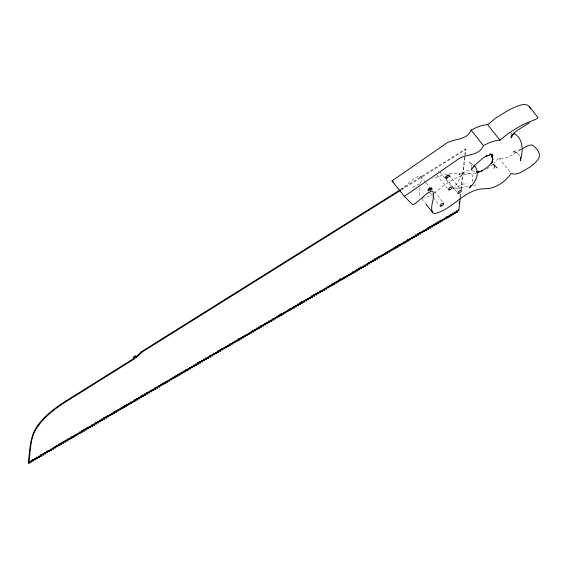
<?xml version="1.0" encoding="UTF-8"?>
<svg xmlns="http://www.w3.org/2000/svg" width="568" height="568" viewBox="0 0 568 568"><rect width="100%" height="100%" fill="white"/><g stroke="black" fill="none" stroke-linecap="round" stroke-linejoin="round"><path stroke-width="0.43" stroke-dasharray="2.84 2.13" d="M459.902 197.288L460.307 193.773M460.818 189.378L464.702 155.994M464.801 155.114L465.519 148.958L400.951 189.357M460.407 196.918L460.818 193.404M461.223 189.889L465.923 149.469L465.519 148.958M419.979 187.738L419.361 193.383L420.235 196.734M420.796 183.322L421.286 177.386L420.675 176.123L419.361 175.768L413.958 178.586L403.763 187.369A3.614 1.356 -38.4 0 1 401.129 188.86M472.441 181.831L473.073 177.23L472.065 174.837L469.985 173.332L466.96 172.807L463.19 173.311L458.916 174.795L467.01 170.755L470.709 170.485L475.707 171.465M431.495 188.171C432.709 189.833 430.196 186.552 431.346 188.164L429.784 188.817L429.33 188.299A2.236 0.838 -38.4 0 0 427.775 190.166A2.236 0.838 -38.4 0 0 428.911 190.529L430.31 189.641A2.236 0.838 -38.4 0 0 431.29 188.469C431.595 186.311 428.016 189.002 427.938 189.819L428.67 191.167L427.938 189.819M468.209 186.332L452.902 189.052L457.283 183.066L462.657 173.176L453.2 173.304A103.561 38.794 -38.4 0 0 432.717 178.423M520.828 149.753C514.026 153.012 506.67 160.602 498.867 157.89L494.153 163.179M428.244 190.635C429.351 190.202 432.07 189.144 431.048 187.575L429.358 188.278M428.357 190.358L429.749 188.839A2.236 0.838 -38.4 0 0 428.208 190.962M431.29 188.469L431.708 189.002L430.381 190.45L429.955 189.918M445.596 177.067L446.959 175.576L448.628 174.88L449.054 175.413L449.352 176.208L447.982 177.699L446.32 178.395L445.596 177.067L446.32 178.395M446.015 177.599L447.385 176.108L449.054 175.413M445.894 177.862L447.563 177.166L448.926 175.675L448.628 174.88M493.017 164.351L485.37 170.123M434.193 193.141C446.42 183.109 459.938 172.622 476.545 173.283M429.784 188.817L431.346 188.164M401.356 189.868L465.923 149.469M433.483 193.631L428.506 196.457L424.8 197.87L422.201 198.083M452.902 189.052L463.197 183.982L467.294 183.911M412.616 187.277L420.654 183.457M521.154 149.199L512.35 152.181L514.615 151.904L513.11 151.755L515.566 152.203L517.767 153.31L517.121 152.799L519.791 155.98M473.272 185.431L478.334 184.529M472.888 164.408L468.813 161.674L470.638 163.406L470.29 162.846L471.937 166.637M495.672 166.396L498.037 168.703L495.466 166.467M498.867 157.89L511.165 173.417M448.94 174.916L460.698 189.762M448.926 175.675L449.352 176.208M446.959 175.576L447.385 176.108M447.563 177.166L447.982 177.699M445.582 177.827L456.8 191.991M440.108 171.998L451.439 186.304M436.749 174.901L447.548 188.533M431.268 187.696L443.026 202.542M431.339 188.327L431.758 188.86M420.675 176.123L425.489 182.2M426.021 182.875L431.907 190.301M430.31 189.641L430.736 190.174A2.236 0.838 -38.4 0 0 431.708 189.002M429.848 190.003L430.274 190.536M427.91 190.607L428.336 191.139M428.875 191.821L432.653 196.592M433.192 197.274L439.128 204.771M421.605 198.623L425.347 203.351M511.42 132.855L512.024 135.298M438.219 171.763A2.236 0.838 -38.4 0 1 438.681 171.536M400.092 188.86A3.614 1.356 -38.4 0 1 399.936 188.754M445.795 176.676L445.568 177.053A2.236 0.838 -38.4 0 0 447.364 177.33A2.236 0.838 -38.4 0 0 448.869 174.88A2.236 0.838 -38.4 0 0 445.795 176.676M446.221 177.209L445.986 177.585A2.236 0.838 -38.4 0 0 447.79 177.862A2.236 0.838 -38.4 0 0 449.295 175.413A2.236 0.838 -38.4 0 0 446.221 177.209"/><path stroke-width="0.85" d="M492.719 158.877L492.641 160.495L491.867 155.05L492.903 159.267L491.05 154.106L492.314 156.271L491.348 154.794M520.607 157.038L520.43 160.723C523.1 151.159 523.824 138.4 513.429 133.068M511.768 135.184L511.69 136.831L511.803 135.66L511.008 137.832L513.067 134.154L512.166 135.127L516.923 130.569L529.348 122.816M471.965 167.475L471.39 169.91L474.06 165.863L473.258 166.722L482.495 158.422L486.968 155.682L485.91 156.292L492.136 154.297L489.928 154.56L492.037 154.588L489.687 154.155L492.946 155.341L490.709 154.205L492.03 155.242L490.816 154.091M492.719 158.657L491.718 163.279L492.428 161.333L491.079 163.676L492.08 162.604L486.904 167.603L481.146 171.351L482.267 170.719L477.056 172.239L479.293 171.976L477.084 171.905M28.492 461.734C29.962 448.429 30.097 433.718 39.511 423.082C46.718 414.228 55.941 407.32 65.505 401.221L133.728 358.536A5.68 2.13 -38.4 0 0 133.565 358.081L133.991 358.628A5.992 2.244 -38.4 0 1 134.126 359.033L65.909 401.732C54.514 409.038 43.324 417.487 36.075 429.145C29.912 439.057 30.636 451.141 28.897 462.245L28.4 461.791L28.925 463.495L30.842 461.11L30.963 462.302L32.88 459.91L32.475 459.398M459.185 203.436L459.391 201.683M28.925 463.495L28.805 462.302L458.873 210.096L460.307 197.799M494.075 168.242L494.827 165.913L493.365 164.393L495.09 165.892M404.31 196.379L456.7 160.247C464.617 153.204 478.923 156.967 483.404 145.614A34.811 13.043 -38.4 0 1 499.961 140.197L507.92 133.693L519.393 126.543A55.337 20.732 -38.4 0 1 527.516 122.603L535.716 119.351L538.024 117.654L529.575 106.841C525.869 102.41 519.592 105.392 515.212 107.075A55.337 20.732 -38.4 0 0 507.096 111.016L495.623 118.165L487.663 124.669A34.811 13.043 -38.4 0 0 471.106 130.086C466.626 141.439 452.32 137.676 444.403 144.719L392.012 180.851L404.31 196.379L412.24 204.281A3.614 1.356 -38.4 0 0 416.06 202.897L426.256 194.114L429.472 192.055L431.659 191.295L432.972 191.65C435.5 198.424 429.152 206.156 432.83 212.801L434.499 213.611C453.001 209.521 464.553 188.789 484.852 188.746C495.701 188.718 504.973 181.966 511.165 173.417C517.306 176.179 523.774 170.237 529.12 167.638C532.557 165.181 535.965 162.576 538.343 159.019C541.851 153.786 536.398 147.637 532.11 144.975C528.403 144.755 525.222 147.361 522.063 148.979M470.915 185.353L469.374 187.994C474.976 182.804 480.89 173.183 474.706 166.133M32.596 460.591L33.001 461.102L34.918 458.717L35.038 459.91L36.955 457.524L36.551 457.013M36.671 458.206L37.076 458.717L38.993 456.324L39.114 457.517L41.031 455.131L40.626 454.62M40.747 455.813L41.152 456.324L43.069 453.938L43.189 455.131L45.106 452.739L44.702 452.227M44.822 453.42L45.227 453.931L47.144 451.546L46.739 451.035M48.301 450.438L46.86 452.227L47.265 452.739L49.182 450.353L49.302 451.546L51.219 449.153L51.34 450.346L53.257 447.96L53.378 449.153L55.295 446.767L54.89 446.256M55.011 447.449L55.415 447.96L57.332 445.568L56.928 445.056M57.048 446.249L57.453 446.76L59.37 444.375L58.965 443.864L59.491 445.568L61.415 443.182L61.01 442.671M61.124 443.864L61.529 444.375L63.453 441.982L63.048 441.478L63.566 443.175L65.49 440.789L65.086 440.278M65.199 441.471L65.604 441.982L67.528 439.596L67.642 440.789L69.566 438.404L69.679 439.589L71.603 437.204L71.199 436.693M67.642 440.789L67.237 440.278L68.195 439.085M71.312 437.885L71.717 438.397L73.641 436.011L73.755 437.204L75.679 434.818L75.274 434.307M75.388 435.493L75.792 436.004L77.717 433.618L77.83 434.811L79.754 432.425L79.35 431.914M79.463 433.107L79.868 433.618L81.792 431.233L81.387 430.721M82.942 430.118L81.501 431.914L81.906 432.418L83.83 430.033L83.425 429.522L83.943 431.226L85.867 428.84L85.463 428.329M88.019 428.84L87.5 427.136L85.576 429.522L85.981 430.033L87.905 427.647L88.019 428.84L89.943 426.447L90.063 427.64L91.981 425.255L91.576 424.743M87.614 428.329L88.58 427.129M91.697 425.936L92.101 426.447L94.018 424.062L94.139 425.255L96.056 422.862L95.651 422.351M95.772 423.543L96.177 424.055L98.094 421.669L98.214 422.862L100.131 420.476L99.727 419.965M99.847 421.158L100.252 421.669L102.169 419.276L101.764 418.765M101.885 419.958L102.29 420.469L104.207 418.084L103.802 417.572L104.327 419.276L106.244 416.891L105.84 416.38M107.402 415.776L105.96 417.572L106.365 418.084L108.282 415.691L108.403 416.884L110.32 414.498L110.441 415.691L112.357 413.305L112.478 414.498L114.395 412.105L113.99 411.594M114.111 412.787L114.516 413.298L116.433 410.912L116.028 410.401M116.149 411.594L116.554 412.105L118.471 409.72L118.066 409.209L118.591 410.912L120.508 408.52L120.104 408.016M120.224 409.201L120.629 409.713L122.546 407.327L122.141 406.816L122.667 408.52L124.584 406.134L124.186 405.623M124.3 406.816L124.704 407.327L126.628 404.934L126.742 406.127L128.666 403.741L128.78 404.934L130.704 402.549L130.299 402.037M126.742 406.127L126.337 405.616L127.296 404.423M130.413 403.23L130.817 403.741L132.742 401.356L132.855 402.542L134.779 400.156L134.375 399.645M134.488 400.838L134.893 401.349L136.817 398.963L136.412 398.452M136.526 399.645L136.931 400.156L138.855 397.77L138.45 397.259M138.564 398.445L138.968 398.956L140.892 396.57L140.488 396.059M142.043 395.463L140.601 397.252L141.006 397.763L142.93 395.378L142.525 394.866L143.044 396.57L144.968 394.185L144.563 393.674M144.677 394.866L145.081 395.371L147.006 392.985L147.119 394.178L149.043 391.792L149.157 392.985L151.081 390.599L150.676 390.088M147.119 394.178L146.714 393.667L147.68 392.474M150.79 391.281L151.194 391.792L153.119 389.399L153.239 390.592L155.156 388.207L154.752 387.695M154.872 388.888L155.277 389.399L157.194 387.014L157.315 388.207L159.232 385.814L158.827 385.303M158.948 386.496L159.352 387.007L161.269 384.621L160.865 384.11M162.42 383.514L160.985 385.303L161.39 385.814L163.307 383.428L162.902 382.917L163.428 384.621L165.345 382.228L165.465 383.421L167.382 381.036L167.503 382.228L169.42 379.843L169.541 381.036L171.458 378.643L171.053 378.132M166.502 381.121L165.061 382.91L165.465 383.421M171.174 379.325L171.579 379.836L173.496 377.45L173.091 376.939M173.212 378.132L173.616 378.643L175.533 376.257L175.129 375.746M175.249 376.939L175.654 377.45L177.571 375.058L177.166 374.546L177.692 376.25L179.609 373.865L179.204 373.353M179.325 374.546L179.729 375.058L181.646 372.672L181.242 372.161L181.767 373.865L183.684 371.472L183.279 370.968M183.4 372.154L183.805 372.665L185.722 370.279L185.843 371.472L187.759 369.086L187.88 370.279L189.804 367.894L189.4 367.382M185.843 371.472L185.438 370.961L186.396 369.768M189.513 368.568L189.918 369.079L191.842 366.694L191.956 367.886L193.88 365.501L193.475 364.99M193.589 366.183L193.993 366.694L195.917 364.308L195.513 363.797M195.626 364.983L196.031 365.494L197.955 363.108L197.55 362.597L198.069 364.301L199.993 361.915L199.588 361.404M199.702 362.597L200.106 363.108L202.03 360.723L201.626 360.211L202.144 361.908L204.068 359.523L203.663 359.011M203.777 360.204L204.182 360.715L206.106 358.33L205.701 357.819M205.815 359.011L206.219 359.523L208.144 357.137L208.257 358.323L210.181 355.937L209.777 355.426M209.89 356.619L210.295 357.13L212.219 354.744L212.333 355.937L214.257 353.552L213.852 353.04M213.966 354.233L214.37 354.744L216.294 352.352L216.408 353.544L218.332 351.159L217.927 350.648M218.048 351.84L218.453 352.352L220.37 349.966L219.965 349.455M221.52 348.851L220.086 350.648L220.49 351.159L222.407 348.766L222.003 348.255L222.528 349.959L224.445 347.573L224.566 348.766L226.483 346.381L226.604 347.573L228.521 345.181L228.641 346.373L230.558 343.988L230.154 343.477M230.274 344.669L230.679 345.181L232.596 342.795L232.717 343.988L234.634 341.595L234.229 341.084M234.35 342.277L234.754 342.788L236.671 340.402L236.792 341.595L238.709 339.21L238.304 338.698M238.425 339.891L238.83 340.402L240.747 338.01L240.867 339.202L242.784 336.817L242.38 336.306M241.421 337.498L240.463 338.691L240.867 339.202M242.5 337.498L242.905 338.01L244.822 335.624L244.943 336.817L246.86 334.424L246.981 335.617L248.898 333.231L249.018 334.424L250.935 332.039L251.056 333.231L252.98 330.846L252.575 330.335M245.497 335.113L244.538 336.306L244.943 336.817M252.689 331.52L253.094 332.031L255.018 329.646L254.613 329.135M254.727 330.327L255.131 330.839L257.055 328.453L256.651 327.942L257.169 329.646L259.093 327.26L258.688 326.749M258.802 327.935L259.207 328.446L261.131 326.06L260.726 325.549L261.244 327.253L263.169 324.868L263.282 326.06L265.206 323.675L264.802 323.164M264.915 324.356L265.32 324.861L267.244 322.475L267.358 323.668L269.282 321.282L268.877 320.771M268.991 321.964L269.395 322.475L271.319 320.089L271.433 321.282L273.357 318.889L272.952 318.378M273.066 319.571L273.471 320.082L275.395 317.697L275.508 318.889L277.433 316.504L277.028 315.993M277.141 317.185L277.546 317.697L279.47 315.304L279.065 314.793M280.62 314.196L279.186 315.986L279.584 316.497L281.508 314.111L281.103 313.6L281.629 315.304L283.546 312.918L283.666 314.111L285.583 311.718L285.704 312.911L287.621 310.526L287.742 311.718L289.659 309.333L289.254 308.822M289.375 310.014L289.779 310.526L291.696 308.133L291.817 309.326L293.734 306.94L293.329 306.429M293.45 307.622L293.855 308.133L295.772 305.747L295.892 306.94L297.809 304.547L297.405 304.036M297.525 305.229L297.93 305.74L299.847 303.355L299.442 302.843M301.004 302.247L299.563 304.036L299.968 304.547L301.885 302.162L301.48 301.651L302.006 303.355L303.923 300.962L304.043 302.155L305.96 299.769L306.081 300.962L307.998 298.576L308.119 299.769L310.036 297.376L310.156 298.569L312.073 296.184L311.669 295.672M311.789 296.865L312.194 297.376L314.111 294.991L313.706 294.48M313.827 295.672L314.232 296.184L316.156 293.798L315.751 293.287L316.269 294.984L318.194 292.598L317.789 292.087M317.902 293.28L318.307 293.791L320.231 291.405L319.827 290.894L320.345 292.598L322.269 290.212L322.383 291.398L324.307 289.013L324.42 290.205L326.344 287.82L326.458 289.013L328.382 286.627L327.977 286.116M319.94 292.087L320.899 290.894M328.091 287.309L328.496 287.813L330.42 285.427L330.533 286.62L332.457 284.234L332.053 283.723M332.166 284.916L332.571 285.427L334.495 283.041L334.09 282.53M334.204 283.723L334.609 284.234L336.533 281.842L336.128 281.33L336.646 283.034L338.571 280.649L338.166 280.138M340.204 278.945L338.279 281.33L338.684 281.842L340.608 279.456L340.204 278.945L340.722 280.649L342.646 278.256L342.76 279.449L344.684 277.063L344.804 278.256L346.721 275.87L346.842 277.063L348.759 274.671L348.354 274.159M348.475 275.352L348.88 275.863L350.797 273.478L350.917 274.671L352.834 272.285L352.43 271.774M352.55 272.967L352.955 273.478L354.872 271.085L354.993 272.278L356.91 269.892L356.505 269.381M356.626 270.574L357.031 271.085L358.948 268.7L358.543 268.188M360.105 267.592L358.664 269.381L359.068 269.892L360.985 267.5L360.581 266.988L361.106 268.692L363.023 266.307L363.144 267.5L365.061 265.114L365.181 266.307L367.098 263.914L367.219 265.107L369.136 262.721L368.731 262.21M368.852 263.403L369.257 263.914L371.174 261.529L370.769 261.017M370.89 262.21L371.295 262.721L373.211 260.336L372.807 259.825M372.928 261.01L373.332 261.521L375.249 259.136L374.845 258.625L375.37 260.329L377.287 257.943L376.882 257.432M377.003 258.625L377.408 259.136L379.325 256.75L378.927 256.239L379.445 257.936L381.369 255.55L381.483 256.743L383.407 254.357L383.521 255.55L385.445 253.165L385.558 254.35L387.482 251.965L387.078 251.454M379.041 257.425L379.999 256.232M387.191 252.646L387.596 253.158L389.52 250.772L389.634 251.965L391.558 249.579L391.153 249.068M391.267 250.261L391.671 250.772L393.596 248.379L393.191 247.868M393.305 249.061L393.709 249.572L395.633 247.186L395.229 246.675L395.747 248.379L397.671 245.994L397.266 245.482M399.304 244.283L397.38 246.675L397.785 247.186L399.709 244.794L399.304 244.283L399.822 245.987L401.746 243.601L401.86 244.794L403.784 242.408L403.379 241.897M403.493 243.09L403.898 243.601L405.822 241.208L405.935 242.401L407.86 240.016L407.455 239.504M407.575 240.697L407.98 241.208L409.897 238.823L410.018 240.016L411.935 237.623L411.53 237.112M411.651 238.304L412.056 238.816L413.973 236.43L414.093 237.623L416.01 235.237L415.606 234.726M415.726 235.919L416.131 236.43L418.048 234.037L417.643 233.526M419.205 232.93L417.764 234.719L418.169 235.23L420.086 232.844L420.206 234.037L422.123 231.652L422.244 232.844L424.161 230.452L424.282 231.645L426.199 229.259L426.32 230.452L428.236 228.066L427.832 227.555M427.952 228.748L428.357 229.259L430.274 226.866L429.87 226.362L430.395 228.059L432.312 225.674L431.907 225.162M432.028 226.355L432.433 226.866L434.35 224.481L433.945 223.969L434.47 225.674L436.387 223.288L435.983 222.777M436.103 223.962L436.508 224.474L438.425 222.088L438.02 221.577L438.546 223.281L440.463 220.895L440.583 222.088L442.5 219.702L442.621 220.888L444.545 218.502L444.659 219.695L446.583 217.31L446.178 216.799M438.141 222.77L439.1 221.577M446.292 217.991L446.696 218.502L448.621 216.117L448.734 217.303L450.658 214.917L450.254 214.406M450.367 215.599L450.772 216.11L452.696 213.724L452.291 213.213M452.405 214.406L452.81 214.917L454.734 212.531L454.329 212.02L454.847 213.724L456.771 211.331L456.367 210.82M456.48 212.013L456.885 212.524L458.809 210.139L458.404 209.627M135.248 357.584L141.915 351.407L400.199 189.826M136.008 357.322A4.523 1.697 -38.4 0 0 135.674 358.074L142.319 351.919L400.603 190.337M476.879 171.884L478.469 172.182L476.616 171.713M133.941 358.571L133.878 358.522A1.647 0.618 -38.4 0 1 135.12 356.605A1.647 0.618 -38.4 0 1 136.142 357.144L135.61 356.81M392.012 180.851L393.844 182.676M487.663 124.669L499.961 140.197M471.106 130.086L483.404 145.614M458.468 209.585L458.873 210.096M448.329 216.799L448.734 217.303M444.254 219.184L444.659 219.695M442.216 220.377L442.621 220.888M440.583 222.088L440.058 220.384M425.879 204.026L432.83 212.801M425.915 229.941L426.32 230.452M423.877 231.133L424.282 231.645M421.839 232.333L422.244 232.844M420.206 234.037L419.681 232.333M413.689 237.112L414.093 237.623M409.613 239.504L410.018 240.016M405.531 241.89L405.935 242.401M401.455 244.283L401.86 244.794M389.229 251.454L389.634 251.965M385.154 253.846L385.558 254.35M383.116 255.039L383.521 255.55M381.078 256.232L381.483 256.743M366.814 264.596L367.219 265.107M364.777 265.796L365.181 266.307M362.739 266.988L363.144 267.5M354.588 271.767L354.993 272.278M350.513 274.159L350.917 274.671M346.437 276.552L346.842 277.063M344.4 277.745L344.804 278.256M342.355 278.938L342.76 279.449M330.129 286.109L330.533 286.62M326.053 288.501L326.458 289.013M324.016 289.694L324.42 290.205M321.978 290.894L322.383 291.398M309.752 298.058L310.156 298.569M307.714 299.258L308.119 299.769M305.676 300.451L306.081 300.962M303.639 301.644L304.043 302.155M295.488 306.429L295.892 306.94M291.412 308.814L291.817 309.326M287.337 311.207L287.742 311.718M285.299 312.4L285.704 312.911M283.262 313.6L283.666 314.111M275.104 318.378L275.508 318.889M271.028 320.771L271.433 321.282M266.953 323.156L267.358 323.668M262.877 325.549L263.282 326.06M250.651 332.72L251.056 333.231M248.614 333.913L249.018 334.424M246.576 335.106L246.981 335.617M236.387 341.084L236.792 341.595M232.312 343.477L232.717 343.988M228.237 345.862L228.641 346.373M226.199 347.062L226.604 347.573M224.161 348.255L224.566 348.766M216.01 353.033L216.408 353.544M211.928 355.426L212.333 355.937M207.852 357.819L208.257 358.323M191.551 367.375L191.956 367.886M187.476 369.768L187.88 370.279M169.136 380.524L169.541 381.036M167.099 381.717L167.503 382.228M141.915 351.407L142.319 351.919M136.412 356.86L136.817 357.371M156.91 387.695L157.315 388.207M133.728 358.536L134.133 359.047M152.835 390.081L153.239 390.592M148.752 392.474L149.157 392.985M132.451 402.03L132.855 402.542M128.375 404.423L128.78 404.934M112.073 413.987L112.478 414.498M110.036 415.18L110.441 415.691M107.998 416.372L108.403 416.884M97.81 422.351L98.214 422.862M93.734 424.743L94.139 425.255M89.659 427.129L90.063 427.64M65.505 401.221L65.909 401.732M77.425 434.3L77.83 434.811M73.35 436.693L73.755 437.204M69.275 439.078L69.679 439.589M52.973 448.642L53.378 449.153M50.935 449.835L51.34 450.346M48.898 451.035L49.302 451.546M42.785 454.62L43.189 455.131M30.388 445.411L30.793 445.923M38.709 457.006L39.114 457.517M34.634 459.398L35.038 459.91M30.558 461.791L30.963 462.302M28.4 461.791L28.805 462.302M529.575 106.841L530.562 109.084M456.771 211.331L456.885 212.524M454.734 212.531L454.847 213.724M452.696 213.724L452.81 214.917M450.658 214.917L450.772 216.11M446.583 217.31L446.696 218.502M438.425 222.088L438.546 223.281M436.387 223.288L436.508 224.474M434.35 224.481L434.47 225.674M432.312 225.674L432.433 226.866M430.274 226.866L430.395 228.059M428.236 228.066L428.357 229.259M418.048 234.037L418.169 235.23M416.01 235.237L416.131 236.43M411.935 237.623L412.056 238.816M407.86 240.016L407.98 241.208M403.784 242.408L403.898 243.601M399.709 244.794L399.822 245.987M397.671 245.994L397.785 247.186M395.633 247.186L395.747 248.379M393.596 248.379L393.709 249.572M391.558 249.579L391.671 250.772M387.482 251.965L387.596 253.158M379.325 256.75L379.445 257.936M377.287 257.943L377.408 259.136M375.249 259.136L375.37 260.329M373.211 260.336L373.332 261.521M371.174 261.529L371.295 262.721M369.136 262.721L369.257 263.914M360.985 267.5L361.106 268.692M358.948 268.7L359.068 269.892M356.91 269.892L357.031 271.085M352.834 272.285L352.955 273.478M348.759 274.671L348.88 275.863M340.608 279.456L340.722 280.649M338.571 280.649L338.684 281.842M336.533 281.842L336.646 283.034M334.495 283.041L334.609 284.234M332.457 284.234L332.571 285.427M328.382 286.627L328.496 287.813M320.231 291.405L320.345 292.598M318.194 292.598L318.307 293.791M316.156 293.798L316.269 294.984M314.111 294.991L314.232 296.184M312.073 296.184L312.194 297.376M301.885 302.162L302.006 303.355M299.847 303.355L299.968 304.547M297.809 304.547L297.93 305.74M293.734 306.94L293.855 308.133M289.659 309.333L289.779 310.526M281.508 314.111L281.629 315.304M279.47 315.304L279.584 316.497M277.433 316.504L277.546 317.697M273.357 318.889L273.471 320.082M269.282 321.282L269.395 322.475M265.206 323.675L265.32 324.861M261.131 326.06L261.244 327.253M259.093 327.26L259.207 328.446M257.055 328.453L257.169 329.646M255.018 329.646L255.131 330.839M252.98 330.846L253.094 332.031M242.784 336.817L242.905 338.01M238.709 339.21L238.83 340.402M234.634 341.595L234.754 342.788M230.558 343.988L230.679 345.181M222.407 348.766L222.528 349.959M220.37 349.966L220.49 351.159M218.332 351.159L218.453 352.352M214.257 353.552L214.37 354.744M210.181 355.937L210.295 357.13M206.106 358.33L206.219 359.523M204.068 359.523L204.182 360.715M202.03 360.723L202.144 361.908M199.993 361.915L200.106 363.108M197.955 363.108L198.069 364.301M195.917 364.308L196.031 365.494M193.88 365.501L193.993 366.694M189.804 367.894L189.918 369.079M185.317 369.768L185.438 370.961M183.684 371.472L183.805 372.665M181.646 372.672L181.767 373.865M179.609 373.865L179.729 375.058M177.571 375.058L177.692 376.25M175.533 376.257L175.654 377.45M173.496 377.45L173.616 378.643M171.458 378.643L171.579 379.836M163.307 383.428L163.428 384.621M161.269 384.621L161.39 385.814M159.232 385.814L159.352 387.007M155.156 388.207L155.277 389.399M151.081 390.599L151.194 391.792M146.601 392.474L146.714 393.667M144.968 394.185L145.081 395.371M142.93 395.378L143.044 396.57M140.892 396.57L141.006 397.763M138.855 397.77L138.968 398.956M136.817 398.963L136.931 400.156M134.779 400.156L134.893 401.349M130.704 402.549L130.817 403.741M126.224 404.43L126.337 405.616M124.584 406.134L124.704 407.327M122.546 407.327L122.667 408.52M120.508 408.52L120.629 409.713M118.471 409.72L118.591 410.912M116.433 410.912L116.554 412.105M114.395 412.105L114.516 413.298M106.244 416.891L106.365 418.084M104.207 418.084L104.327 419.276M102.169 419.276L102.29 420.469M100.131 420.476L100.252 421.669M96.056 422.862L96.177 424.055M91.981 425.255L92.101 426.447M85.867 428.84L85.981 430.033M83.83 430.033L83.943 431.226M81.792 431.233L81.906 432.418M79.754 432.425L79.868 433.618M75.679 434.818L75.792 436.004M71.603 437.204L71.717 438.397M67.123 439.085L67.237 440.278M65.49 440.789L65.604 441.982M63.453 441.982L63.566 443.175M61.415 443.182L61.529 444.375M59.37 444.375L59.491 445.568M57.332 445.568L57.453 446.76M55.295 446.767L55.415 447.96M47.144 451.546L47.265 452.739M45.106 452.739L45.227 453.931M41.031 455.131L41.152 456.324M36.955 457.524L37.076 458.717M32.88 459.91L33.001 461.102M133.416 357.996A1.647 0.618 -38.4 0 1 134.545 356.207A1.647 0.618 -38.4 0 1 135.894 356.356M449.629 189.819A2.236 0.838 -38.4 0 0 452.114 187.163A2.236 0.838 -38.4 0 0 449.174 188.342A2.236 0.838 -38.4 0 0 449.629 189.819M441.208 206.056A2.236 0.838 -38.4 0 0 443.693 203.401A2.236 0.838 -38.4 0 0 440.761 204.579A2.236 0.838 -38.4 0 0 441.208 206.056M458.88 193.276A2.236 0.838 -38.4 0 0 461.365 190.621A2.236 0.838 -38.4 0 0 458.433 191.799A2.236 0.838 -38.4 0 0 458.88 193.276"/></g></svg>
